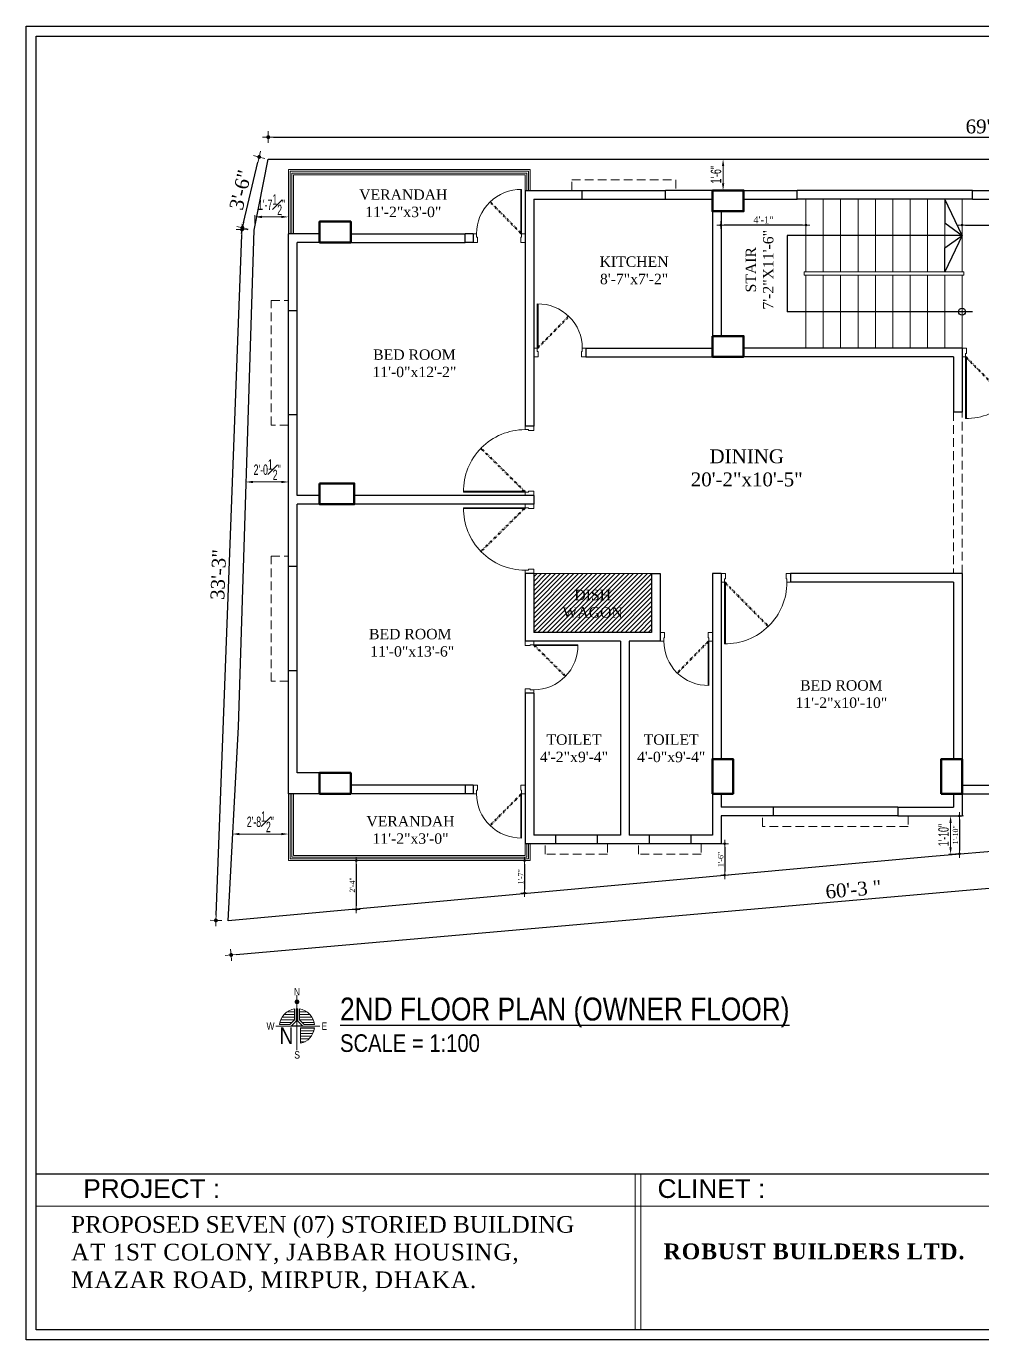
# Model space of a CAD drawing. Extents: x 52891 to 66536, y -48165 to -44533.
# Drawn here: x 56064 to 56615, y -45992 to -45235 of the extents above; entities that cross this region are included whole.
import ezdxf
from ezdxf.enums import TextEntityAlignment as Align

# ---------------------------------------------------------------- set-up
doc = ezdxf.new("R2010")
doc.units = 0
doc.header["$MEASUREMENT"] = 0
doc.header["$PDMODE"] = 3
doc.linetypes.add('DIVIDE2', pattern=[0.625, 0.25, -0.125, 0, -0.125, 0, -0.125])
doc.linetypes.add('HIDDEN2', pattern=[0.1875, 0.125, -0.0625])
doc.layers.get('0').update_dxf_attribs({"lineweight": 13})
doc.layers.get('DEFPOINTS').update_dxf_attribs({"lineweight": 13})
for name, color, linetype, lineweight in [('1-TEXT', 212, 'Continuous', 25), ('COLUMN-1', 1, 'Continuous', 50), ('DIM', 8, 'Continuous', 13), ('dim-8', 250, 'Continuous', 15), ('DOOR', 24, 'Continuous', 13), ('hatch', 252, 'Continuous', 13), ('line', 7, 'Continuous', 15), ('NORTH_DER', 7, 'Continuous', 13), ('STAIR', 8, 'Continuous', 13), ('TEXT', 7, 'Continuous', 13), ('VER RAIL', 32, 'Continuous', 15), ('VER.', 22, 'Continuous', 13), ('WALL', 7, 'Continuous', 30), ('windor', 4, 'Continuous', 25)]:
    doc.layers.add(name, color=color, linetype=linetype, lineweight=lineweight)
doc.layers.add('Layer1', color=174, linetype='Continuous')
doc.styles.add('Arial', font='arial.ttf')
doc.styles.add('NEW', font='swissck.ttf')
doc.styles.add('RS6', font='times.ttf')
doc.styles.get("Standard").update_dxf_attribs({"font": 'arial.ttf', "width": 0.6, "height": 6})
doc.styles.add('STYLE4', font='swissc.ttf')
doc.dimstyles.new('1-4', dxfattribs={"dimtxt": 6, "dimasz": 4, "dimexe": 1, "dimexo": 1.5, "dimgap": 1, "dimtad": 1, "dimdec": 1, "dimzin": 3, "dimdsep": 46, "dimlunit": 4, "dimtxsty": 'Standard', "dimcen": 0.09, "dimdle": 4, "dimclrd": 252, "dimclre": 252, "dimclrt": 7, "dimadec": 0, "dimazin": 0, "dimtfac": 1, "dimtdec": 1, "dimtofl": 0, "dimtmove": 1, "dimatfit": 3, "dimfxl": 2, "dimfrac": 1, "dimtolj": 1, "dimtzin": 0, "dimlwd": 9, "dimlwe": 9, "dimarcsym": 0})
doc.dimstyles.new('1_4', dxfattribs={"dimtxt": 3, "dimasz": 2, "dimexe": 0.18, "dimexo": 0.0625, "dimgap": 4, "dimtad": 0, "dimdec": 0, "dimzin": 3, "dimdsep": 46, "dimlunit": 4, "dimtxsty": 'RS6', "dimblk": 'D', "dimcen": 3, "dimse1": 1, "dimse2": 1, "dimclrt": 7, "dimadec": 0, "dimazin": 0, "dimtfac": 1, "dimtdec": 0, "dimtix": 1, "dimtmove": 1, "dimatfit": 3, "dimldrblk": 'OPEN30', "dimfxl": 0.18, "dimtvp": 0.75, "dimtolj": 1, "dimtzin": 0, "dimarcsym": 0})
doc.dimstyles.new('Colm dim', dxfattribs={"dimtxt": 4, "dimasz": 2, "dimexe": 3, "dimexo": 3, "dimgap": 0.125, "dimtad": 0, "dimdec": 0, "dimzin": 3, "dimdsep": 46, "dimlunit": 4, "dimtxsty": 'RS6', "dimblk": 'D', "dimcen": 3, "dimdle": 1, "dimse1": 1, "dimse2": 1, "dimclrt": 7, "dimadec": 0, "dimazin": 0, "dimtfac": 1, "dimtdec": 0, "dimtix": 1, "dimtmove": 0, "dimatfit": 3, "dimldrblk": 'OPEN90', "dimfxl": 6, "dimfxlon": 1, "dimtvp": 0.75, "dimtolj": 1, "dimtzin": 0, "dimarcsym": 0})

# ---------------------------------------------------------------- blocks, each defined once
blk = doc.blocks.new('d2')
at = {"layer": 'DOOR', "linetype": 'DIVIDE2', "ltscale": 5}
for p, q in [((5, 2.5), (30.28, 27.42)), ((5.71, 2.5), (30.63, 27.07))]:
    blk.add_line(p, q, dxfattribs=at)
at = {"layer": 'DOOR'}
for p, q in [((5, 2), (5, 2.5)), ((5, 2.5), (40.5, 2.5)), ((5, 2), (40.5, 2)), ((8.81, 2.5), (8.81, 2.36)), ((8.81, 2.36), (8.95, 2.36)), ((8.81, 2.14), (8.81, 2)), ((8.81, 2.14), (8.95, 2.14)), ((8.95, 2.36), (8.95, 2.14)), ((20.63, 2.5), (20.63, 2.36)), ((20.63, 2.36), (20.77, 2.36)), ((20.63, 2.14), (20.63, 2)), ((20.63, 2.14), (20.77, 2.14)), ((20.77, 2.36), (20.77, 2.14)), ((35.92, 2.5), (35.92, 2.36)), ((35.92, 2.36), (36.06, 2.36)), ((35.92, 2.14), (35.92, 2)), ((35.92, 2.14), (36.06, 2.14)), ((36.06, 2.36), (36.06, 2.14))]:
    blk.add_line(p, q, dxfattribs=at)
for points in [[(0, 37.5), (3, 37.5), (3, 38), (5, 38), (5, 40), (0, 40), (0, 37.5)], [(0, 2.5), (3, 2.5), (3, 2), (5, 2), (5, 0), (0, 0), (0, 2.5)]]:
    blk.add_lwpolyline(points, dxfattribs=at)
for centre, radius, start, end in [((5, 2.5), 35.5, 44.5965, 90), ((5.02, 2.5), 35.48, 359.18588, 44.61719)]:
    blk.add_arc(centre, radius, start, end, dxfattribs=at)
blk = doc.blocks.new('d1')
at = {"layer": 'DOOR', "linetype": 'DIVIDE2', "ltscale": 5}
for p, q in [((5, 2.5), (23.16, 20.4)), ((5.71, 2.5), (23.51, 20.04))]:
    blk.add_line(p, q, dxfattribs=at)
at = {"layer": 'DOOR'}
for p, q in [((5, 2), (5, 2.5)), ((5, 2.5), (30.5, 2.5)), ((5, 2), (30.5, 2)), ((7.99, 2.5), (7.99, 2.36)), ((7.99, 2.36), (8.13, 2.36)), ((7.99, 2.14), (7.99, 2)), ((7.99, 2.14), (8.13, 2.14)), ((8.13, 2.36), (8.13, 2.14)), ((16.49, 2.5), (16.49, 2.36)), ((16.49, 2.36), (16.63, 2.36)), ((16.49, 2.14), (16.49, 2)), ((16.49, 2.14), (16.63, 2.14)), ((16.63, 2.36), (16.63, 2.14)), ((26.55, 2.5), (26.55, 2.36)), ((26.55, 2.36), (26.69, 2.36)), ((26.55, 2.14), (26.55, 2)), ((26.55, 2.14), (26.69, 2.14)), ((26.69, 2.36), (26.69, 2.14))]:
    blk.add_line(p, q, dxfattribs=at)
for points in [[(0, 27.5), (3, 27.5), (3, 28), (5, 28), (5, 30), (0, 30), (0, 27.5)], [(0, 2.5), (3, 2.5), (3, 2), (5, 2), (5, 0), (0, 0), (0, 2.5)]]:
    blk.add_lwpolyline(points, dxfattribs=at)
for centre, radius, start, end in [((5, 2.5), 25.5, 44.5965, 90), ((5.03, 2.51), 25.47, 358.86297, 44.63613)]:
    blk.add_arc(centre, radius, start, end, dxfattribs=at)
blk = doc.blocks.new('D')
at = {"layer": 'DIM'}
for q in [(-1.125, 0), (0, 1.125), (1.125, 0), (0, -1.125)]:
    blk.add_line((0, 0), q, dxfattribs=at)
at = {"layer": 'DIM', "color": 6, "const_width": 0.375}
blk.add_lwpolyline([(-0.1875, 0, 1), (0.1875, 0, 1)], format="xyb", close=True, dxfattribs=at)
blk = doc.blocks.new('*D1267')
at = {"layer": 'DEFPOINTS', "color": 0}
for p in [(56464.28, -45349.42), (56464.28, -45349.42), (56513.41, -45349.42)]:
    blk.add_point(p, dxfattribs=at)
at = {"layer": 'VER RAIL', "color": 0, "linetype": 'Continuous', "lineweight": -2}
blk.add_line((56511.41, -45349.42), (56466.28, -45349.42), dxfattribs=at)
at = {"layer": 'VER RAIL', "color": 0, "lineweight": -2, "xscale": 2, "yscale": 2, "zscale": 2, "rotation": 180}
blk.add_blockref('D', (56464.28, -45349.42), dxfattribs=at)
at = {"layer": 'VER RAIL', "color": 0, "lineweight": -2, "xscale": 2, "yscale": 2, "zscale": 2}
blk.add_blockref('D', (56513.41, -45349.42), dxfattribs=at)
at = {"layer": 'VER RAIL', "color": 7, "insert": (56488.85, -45346.42), "char_height": 4, "attachment_point": 5, "style": 'RS6'}
blk.add_mtext('\\A1;4\'-1"', dxfattribs=at)
blk = doc.blocks.new('_Open90')
at = {"layer": 'DIM', "color": 0, "lineweight": -2}
for p, q in [((0, 0), (-1, 0)), ((-0.5, 0.5), (0, 0)), ((0, 0), (-0.5, -0.5))]:
    blk.add_line(p, q, dxfattribs=at)
blk = doc.blocks.new('*D1268')
at = {"layer": 'DEFPOINTS', "color": 0}
for p in [(56603.41, -45349.42), (56658.41, -45349.42), (56658.41, -45349.42)]:
    blk.add_point(p, dxfattribs=at)
at = {"layer": 'VER RAIL', "color": 0, "linetype": 'Continuous', "lineweight": -2}
blk.add_line((56605.41, -45349.42), (56656.41, -45349.42), dxfattribs=at)
at = {"layer": 'VER RAIL', "color": 0, "lineweight": -2, "xscale": 2, "yscale": 2, "zscale": 2, "rotation": 180}
blk.add_blockref('D', (56603.41, -45349.42), dxfattribs=at)
at = {"layer": 'VER RAIL', "color": 0, "lineweight": -2, "xscale": 2, "yscale": 2, "zscale": 2}
blk.add_blockref('D', (56658.41, -45349.42), dxfattribs=at)
at = {"layer": 'VER RAIL', "color": 7, "insert": (56630.91, -45346.36), "char_height": 4, "attachment_point": 5, "style": 'RS6'}
blk.add_mtext('\\A1;4\'-7"', dxfattribs=at)
blk = doc.blocks.new('*D1287')
at = {"layer": 'DEFPOINTS', "color": 0}
for p in [(57036.91, -45298.73), (56203.3, -45311.42), (57036.91, -45311.42)]:
    blk.add_point(p, dxfattribs=at)
at = {"layer": 'dim-8', "color": 0, "lineweight": -2}
blk.add_line((56206.3, -45298.73), (57033.91, -45298.73), dxfattribs=at)
at = {"layer": 'dim-8', "color": 0, "lineweight": -2, "xscale": 3, "yscale": 3, "zscale": 3, "rotation": 180}
blk.add_blockref('D', (56203.3, -45298.73), dxfattribs=at)
at = {"layer": 'dim-8', "color": 0, "lineweight": -2, "xscale": 3, "yscale": 3, "zscale": 3}
blk.add_blockref('D', (57036.91, -45298.73), dxfattribs=at)
at = {"layer": 'dim-8', "color": 7, "insert": (56620.11, -45292.61), "char_height": 8, "attachment_point": 5, "style": 'RS6'}
blk.add_mtext('\\A1;69\'-6"', dxfattribs=at)
blk = doc.blocks.new('*D1289')
at = {"layer": 'DEFPOINTS', "color": 0}
for p in [(56188.15, -45352.03), (56195.16, -45352.29), (56180.13, -45750.69)]:
    blk.add_point(p, dxfattribs=at)
at = {"layer": 'dim-8', "color": 0, "lineweight": -2}
blk.add_line((56173.25, -45747.42), (56188.04, -45355.03), dxfattribs=at)
at = {"layer": 'dim-8', "color": 0, "lineweight": -2, "xscale": 3, "yscale": 3, "zscale": 3}
for p, rotation in [((56188.15, -45352.03), 87.8405305677438), ((56173.13, -45750.42), 267.8405305677438)]:
    blk.add_blockref('D', p, dxfattribs=dict(at, rotation=rotation))
at = {"layer": 'dim-8', "color": 7, "insert": (56174.54, -45551), "char_height": 8, "attachment_point": 5, "rotation": 87.84053, "style": 'RS6'}
blk.add_mtext('\\A1;33\'-3"', dxfattribs=at)
blk = doc.blocks.new('*D1290')
at = {"layer": 'DEFPOINTS', "color": 0}
for p in [(56198.04, -45310.18), (56203.3, -45311.42), (56193.66, -45352.24)]:
    blk.add_point(p, dxfattribs=at)
at = {"layer": 'dim-8', "color": 0, "lineweight": -2}
blk.add_line((56189.09, -45348.08), (56197.35, -45313.1), dxfattribs=at)
at = {"layer": 'dim-8', "color": 0, "lineweight": -2, "xscale": 3, "yscale": 3, "zscale": 3}
for p, rotation in [((56198.04, -45310.18), 76.7042481128369), ((56188.4, -45351), 256.7042481128369)]:
    blk.add_blockref('D', p, dxfattribs=dict(at, rotation=rotation))
at = {"layer": 'dim-8', "color": 7, "insert": (56187.28, -45329.18), "char_height": 8, "attachment_point": 5, "rotation": 76.70425, "style": 'RS6'}
blk.add_mtext('\\A1;3\'-6"', dxfattribs=at)
blk = doc.blocks.new('*D1291')
at = {"layer": 'DEFPOINTS', "color": 0}
for p in [(56899.05, -45687.25), (56900.79, -45706.92), (56180.13, -45750.69)]:
    blk.add_point(p, dxfattribs=at)
at = {"layer": 'dim-8', "color": 0, "lineweight": -2}
blk.add_line((56184.86, -45770.1), (56897.8, -45707.18), dxfattribs=at)
at = {"layer": 'dim-8', "color": 0, "lineweight": -2, "xscale": 3, "yscale": 3, "zscale": 3}
for p, rotation in [((56900.79, -45706.92), 5.042919805303145), ((56181.87, -45770.36), 185.0429198053031)]:
    blk.add_blockref('D', p, dxfattribs=dict(at, rotation=rotation))
at = {"layer": 'dim-8', "color": 7, "insert": (56540.79, -45732.56), "char_height": 8, "attachment_point": 5, "rotation": 5.04292, "style": 'RS6'}
blk.add_mtext('\\A1;60\'-3 "', dxfattribs=at)
blk = doc.blocks.new('*D1296')
at = {"layer": 'DEFPOINTS', "color": 0}
for p in [(56190.43, -45497.59), (56190.43, -45501.9), (56214.91, -45502.67)]:
    blk.add_point(p, dxfattribs=at)
at = {"layer": 'line', "color": 252, "linetype": 'Continuous', "lineweight": 9}
for p, q in [((56190.43, -45500.4), (56190.43, -45496.59)), ((56210.91, -45497.59), (56194.43, -45497.59)), ((56214.91, -45501.17), (56214.91, -45496.59))]:
    blk.add_line(p, q, dxfattribs=at)
at = {"layer": 'line', "color": 252}
for points in [[(56194.43, -45496.93), (56194.43, -45498.26), (56190.43, -45497.59)], [(56210.91, -45496.93), (56210.91, -45498.26), (56214.91, -45497.59)]]:
    blk.add_solid(points, dxfattribs=at)
at = {"layer": 'line', "color": 7, "insert": (56202.67, -45490.52), "char_height": 6, "attachment_point": 5}
blk.add_mtext('\\A1;2\'-0{\\H1.000000x;\\S1#2;}"', dxfattribs=at)
blk = doc.blocks.new('*D1254')
at = {"layer": 'DEFPOINTS', "color": 0}
for p in [(56465.6, -45311.42), (56467.94, -45311.42), (56467.94, -45329.42)]:
    blk.add_point(p, dxfattribs=at)
at = {"layer": 'line', "color": 252, "linetype": 'Continuous', "lineweight": 9}
for p, q in [((56466.44, -45311.42), (56464.6, -45311.42)), ((56465.6, -45325.42), (56465.6, -45315.42)), ((56466.44, -45329.42), (56464.6, -45329.42))]:
    blk.add_line(p, q, dxfattribs=at)
at = {"layer": 'line', "color": 252}
for points in [[(56464.94, -45315.42), (56466.27, -45315.42), (56465.6, -45311.42)], [(56464.94, -45325.42), (56466.27, -45325.42), (56465.6, -45329.42)]]:
    blk.add_solid(points, dxfattribs=at)
at = {"layer": 'line', "color": 7, "insert": (56461.54, -45320.42), "char_height": 6, "attachment_point": 5, "rotation": 90}
blk.add_mtext('\\A1;1\'-6"', dxfattribs=at)
blk = doc.blocks.new('*D1255')
at = {"layer": 'DEFPOINTS', "color": 0}
for p in [(56182.6, -45700.62), (56182.6, -45704.51), (56214.91, -45705.7)]:
    blk.add_point(p, dxfattribs=at)
at = {"layer": 'line', "color": 252, "linetype": 'Continuous', "lineweight": 9}
for p, q in [((56182.6, -45703.01), (56182.6, -45699.62)), ((56210.91, -45700.62), (56186.6, -45700.62)), ((56214.91, -45704.2), (56214.91, -45699.62))]:
    blk.add_line(p, q, dxfattribs=at)
at = {"layer": 'line', "color": 252}
for points in [[(56186.6, -45699.96), (56186.6, -45701.29), (56182.6, -45700.62)], [(56210.91, -45699.96), (56210.91, -45701.29), (56214.91, -45700.62)]]:
    blk.add_solid(points, dxfattribs=at)
at = {"layer": 'line', "color": 7, "insert": (56198.75, -45693.55), "char_height": 6, "attachment_point": 5}
blk.add_mtext('\\A1;2\'-8{\\H1.000000x;\\S1#2;}"', dxfattribs=at)
blk = doc.blocks.new('*D1256')
at = {"layer": 'DEFPOINTS', "color": 0}
for p in [(56195.6, -45344.73), (56195.6, -45350.06), (56214.91, -45349.8)]:
    blk.add_point(p, dxfattribs=at)
at = {"layer": 'line', "color": 252, "linetype": 'Continuous', "lineweight": 9}
for p, q in [((56195.6, -45348.56), (56195.6, -45343.73)), ((56210.91, -45344.73), (56199.6, -45344.73)), ((56214.91, -45348.3), (56214.91, -45343.73))]:
    blk.add_line(p, q, dxfattribs=at)
at = {"layer": 'line', "color": 252}
for points in [[(56199.6, -45344.06), (56199.6, -45345.39), (56195.6, -45344.73)], [(56210.91, -45344.06), (56210.91, -45345.39), (56214.91, -45344.73)]]:
    blk.add_solid(points, dxfattribs=at)
at = {"layer": 'line', "color": 7, "insert": (56205.25, -45337.7), "char_height": 6, "attachment_point": 5}
blk.add_mtext('\\A1;1\'-7{\\H1.000000x;\\S1#2;}"', dxfattribs=at)
blk = doc.blocks.new('*D1257')
at = {"layer": 'DEFPOINTS', "color": 0}
for p in [(56255.69, -45715.95), (56252.81, -45744.06), (56254.07, -45744.06)]:
    blk.add_point(p, dxfattribs=at)
at = {"layer": 'line', "color": 0, "lineweight": -2}
blk.add_line((56254.07, -45717.95), (56254.07, -45742.06), dxfattribs=at)
at = {"layer": 'line', "color": 0, "lineweight": -2, "xscale": 2, "yscale": 2, "zscale": 2}
for p, rotation in [((56254.07, -45715.95), 90), ((56254.07, -45744.06), 270)]:
    blk.add_blockref('D', p, dxfattribs=dict(at, rotation=rotation))
at = {"layer": 'line', "color": 7, "insert": (56251.82, -45730), "char_height": 3, "attachment_point": 5, "rotation": 90, "style": 'RS6'}
blk.add_mtext('\\A1;2\'-4"', dxfattribs=at)
blk = doc.blocks.new('_Open30')
at = {"color": 0, "linetype": 'ByBlock', "lineweight": -2}
for p, q in [((-1, 0.27), (0, 0)), ((0, 0), (-1, -0.27)), ((0, 0), (-1, 0))]:
    blk.add_line(p, q, dxfattribs=at)
blk = doc.blocks.new('*D1258')
at = {"layer": 'DEFPOINTS', "color": 0}
for p in [(56454.99, -45706.2), (56466.52, -45724.32), (56469.23, -45724.32)]:
    blk.add_point(p, dxfattribs=at)
at = {"layer": 'line', "color": 0, "lineweight": -2}
blk.add_line((56466.52, -45708.2), (56466.52, -45722.32), dxfattribs=at)
at = {"layer": 'line', "color": 0, "lineweight": -2, "xscale": 2, "yscale": 2, "zscale": 2}
for p, rotation in [((56466.52, -45706.2), 90), ((56466.52, -45724.32), 270)]:
    blk.add_blockref('D', p, dxfattribs=dict(at, rotation=rotation))
at = {"layer": 'line', "color": 7, "insert": (56464.23, -45715.26), "char_height": 3, "attachment_point": 5, "rotation": 90, "style": 'RS6'}
blk.add_mtext('\\A1;1\'-6"', dxfattribs=at)
blk = doc.blocks.new('*D1259')
at = {"layer": 'DEFPOINTS', "color": 0}
for p in [(56603.41, -45690.2), (56601.91, -45712.03), (56605.25, -45712.03)]:
    blk.add_point(p, dxfattribs=at)
at = {"layer": 'line', "color": 0, "lineweight": -2}
blk.add_line((56601.91, -45692.2), (56601.91, -45710.03), dxfattribs=at)
at = {"layer": 'line', "color": 0, "lineweight": -2, "xscale": 2, "yscale": 2, "zscale": 2}
for p, rotation in [((56601.91, -45690.2), 90), ((56601.91, -45712.03), 270)]:
    blk.add_blockref('D', p, dxfattribs=dict(at, rotation=rotation))
at = {"layer": 'line', "color": 7, "insert": (56599.62, -45701.12), "char_height": 3, "attachment_point": 5, "rotation": 90, "style": 'RS6'}
blk.add_mtext('\\A1;1\'-10"', dxfattribs=at)
blk = doc.blocks.new('*D1314')
at = {"layer": 'DEFPOINTS', "color": 0}
for p in [(56598.91, -45690.2), (56596.8, -45712.32), (56601.85, -45712.32)]:
    blk.add_point(p, dxfattribs=at)
at = {"layer": 'line', "color": 252, "linetype": 'Continuous', "lineweight": 9}
for p, q in [((56597.41, -45690.2), (56595.8, -45690.2)), ((56596.8, -45694.2), (56596.8, -45708.32)), ((56600.35, -45712.32), (56595.8, -45712.32))]:
    blk.add_line(p, q, dxfattribs=at)
at = {"layer": 'line', "color": 252}
for points in [[(56596.13, -45694.2), (56597.46, -45694.2), (56596.8, -45690.2)], [(56596.13, -45708.32), (56597.46, -45708.32), (56596.8, -45712.32)]]:
    blk.add_solid(points, dxfattribs=at)
at = {"layer": 'line', "color": 7, "insert": (56592.73, -45701.26), "char_height": 6, "attachment_point": 5, "rotation": 90}
blk.add_mtext('\\A1;1\'-10"', dxfattribs=at)
blk = doc.blocks.new('*D1315')
at = {"layer": 'DEFPOINTS', "color": 0}
for p in [(56354.41, -45715.95), (56351.13, -45734.63), (56356.11, -45734.63)]:
    blk.add_point(p, dxfattribs=at)
at = {"layer": 'line', "color": 0, "lineweight": -2}
blk.add_line((56351.13, -45717.95), (56351.13, -45732.63), dxfattribs=at)
at = {"layer": 'line', "color": 0, "lineweight": -2, "xscale": 2, "yscale": 2, "zscale": 2}
for p, rotation in [((56351.13, -45715.95), 90), ((56351.13, -45734.63), 270)]:
    blk.add_blockref('D', p, dxfattribs=dict(at, rotation=rotation))
at = {"layer": 'line', "color": 7, "insert": (56348.83, -45725.29), "char_height": 3, "attachment_point": 5, "rotation": 90, "style": 'RS6'}
blk.add_mtext('\\A1;1\'-7"', dxfattribs=at)
blk = doc.blocks.new('L')
at = {"layer": 'Layer1', "color": 0}
blk.add_line((0, 65.62), (-777.86, 65.62), dxfattribs=at)
at = {"layer": 'Layer1', "color": 4}
blk.add_lwpolyline([(-781.98, 548.61), (4.12, 548.61), (4.12, -4.12), (-781.98, -4.12)], close=True, dxfattribs=at)
at = {"layer": 'Layer1', "color": 1}
blk.add_lwpolyline([(-777.86, 544.49), (0, 544.49), (0, 0), (-777.86, 0)], close=True, dxfattribs=at)
at = {"layer": 'TEXT', "color": 0}
for p, q in [((0, 65.62), (-777.86, 65.62)), ((-525.74, 0.31), (-525.74, 65.62)), ((-523.37, 0.31), (-523.37, 65.62)), ((-777.86, 52.07), (0, 52.07))]:
    blk.add_line(p, q, dxfattribs=at)
at = {"layer": 'TEXT', "color": 4, "lineweight": 13, "char_height": 7.894, "attachment_point": 1, "style": 'Arial'}
for s, insert in [('PROJECT :', (-757.98, 63.44)), ('CLINET :', (-516.31, 63.44))]:
    blk.add_mtext(s, dxfattribs=dict(at, insert=insert))
at = {"layer": 'TEXT', "color": 3, "lineweight": 13, "insert": (-513.76, 36.38), "char_height": 6.64, "width": 133.2452, "attachment_point": 1, "style": 'Arial'}
blk.add_mtext('\\pt139.4;{\\fTimes New Roman|b1|i0|c0|p18;\\T1.05;\\C5;ROBUST BUILDERS LTD.}', dxfattribs=at)
at = {"layer": 'WALL', "color": 4, "linetype": 'ByBlock', "lineweight": 25, "insert": (-763.12, 47.91), "char_height": 6.9904, "width": 217.6986, "attachment_point": 1}
blk.add_mtext('{\\fTimes New Roman|b0|i0|c0|p18;\\W1;\\C144;PROPOSED SEVEN (07) STORIED BUILDING\\P\\T1.05;AT 1ST COLONY, JABBAR HOUSING, MAZAR ROAD, MIRPUR, DHAKA.}', dxfattribs=at)

msp = doc.modelspace()

# ---------------------------------------------------------------- hatches: boundary and pattern name
at = {"layer": 'NORTH_DER'}
h = msp.add_hatch(dxfattribs=at)
h.set_pattern_fill('_USER', color=256, scale=1.571076, angle=1800, style=0, pattern_type=0)
h.set_pattern_definition([(360, (53603.7253, -46706.459), (1e-13, 1.5710756), [])])
h.paths.add_polyline_path([(56218.48, -45801.51, 0.347379), (56209.86, -45810.52), (56215.79, -45810.52), (56218.48, -45807.83)])
h.paths.add_polyline_path([(56223.95, -45810.52), (56229.88, -45810.52, 0.347379), (56221.26, -45801.51), (56221.26, -45807.83)])
h.paths.add_polyline_path([(56221.92, -45812.42), (56221.92, -45821.31, 0.328937), (56229.88, -45812.42)])
at = {"layer": 'VER RAIL'}
h = msp.add_hatch(dxfattribs=at)
h.set_pattern_fill('ANSI31', color=256, scale=15, style=0)
h.set_pattern_definition([(45, (0, -6038.3175), (-1.325825215, 1.325825215), [])])
h.paths.add_polyline_path([(56356.41, -45550.42), (56356.41, -45584.42), (56424.41, -45584.42), (56424.41, -45550.42)])
h.paths.add_polyline_path([(56372.08, -45558.29), (56408.68, -45558.29), (56408.68, -45577.43), (56372.08, -45577.43)], flags=24)

# ---------------------------------------------------------------- linework, layer by layer
at = {"layer": 'COLUMN-1'}
for points in [[(56459.41, -45329.42), (56459.41, -45341.42), (56477.41, -45341.42), (56477.41, -45329.42)], [(56250.91, -45359.42), (56250.91, -45347.42), (56232.91, -45347.42), (56232.91, -45359.42)], [(56459.41, -45413.42), (56459.41, -45425.42), (56477.41, -45425.42), (56477.41, -45413.42)], [(56232.91, -45498.42), (56232.91, -45510.42), (56252.91, -45510.42), (56252.91, -45498.42)], [(56459.41, -45677.42), (56471.41, -45677.42), (56471.41, -45657.42), (56459.41, -45657.42)], [(56591.41, -45677.42), (56603.41, -45677.42), (56603.41, -45657.42), (56591.41, -45657.42)], [(56250.91, -45677.42), (56250.91, -45665.42), (56232.91, -45665.42), (56232.91, -45677.42)]]:
    msp.add_lwpolyline(points, close=True, dxfattribs=at)
at = {"layer": 'hatch', "linetype": 'HIDDEN2', "ltscale": 40}
for p, q in [((56598.41, -45457.42), (56598.41, -45550.42)), ((56603.41, -45550.42), (56603.41, -45456.34))]:
    msp.add_line(p, q, dxfattribs=at)
for points in [[(56378.41, -45329.42), (56378.41, -45323.42), (56438.41, -45323.42), (56438.41, -45329.42)], [(56214.91, -45464.92), (56204.91, -45464.92), (56204.91, -45392.92), (56214.91, -45392.92)], [(56214.91, -45612.42), (56204.91, -45612.42), (56204.91, -45540.42), (56214.91, -45540.42)], [(56572.41, -45690.2), (56572.41, -45696.2), (56488.41, -45696.2), (56488.41, -45690.2)], [(56398.91, -45706.2), (56398.91, -45712.2), (56362.91, -45712.2), (56362.91, -45706.2)], [(56452.91, -45706.2), (56452.91, -45712.2), (56416.91, -45712.2), (56416.91, -45706.2)]]:
    msp.add_lwpolyline(points, dxfattribs=at)
at = {"layer": 'NORTH_DER', "color": 1}
for p, q in [((56219.39, -45808.47), (56216.7, -45811.16)), ((56223.04, -45811.16), (56216.7, -45811.16)), ((56220.36, -45808.47), (56223.04, -45811.16))]:
    msp.add_line(p, q, dxfattribs=at)
at = {"layer": 'NORTH_DER', "color": 1, "const_width": 1.36}
msp.add_lwpolyline([(56219.19, -45797.41, 1), (56220.55, -45797.41, 1)], format="xyb", close=True, dxfattribs=at)
at = {"layer": 'NORTH_DER'}
for points in [[(56219.87, -45793.53), (56219.87, -45825.33)], [(56207.72, -45811.47), (56233.06, -45811.47)], [(56214.84, -45811.47), (56209.81, -45811.47)], [(56221.92, -45811.47), (56224.9, -45811.47)]]:
    msp.add_lwpolyline(points, dxfattribs=at)
for points in [[(56218.48, -45807.83), (56215.79, -45810.52), (56209.86, -45810.52), (56209.86, -45810.52, -0.347379), (56218.48, -45801.51), (56218.48, -45801.51)], [(56221.26, -45801.51), (56221.26, -45801.51), (56221.26, -45807.83), (56223.95, -45810.52), (56229.88, -45810.52), (56229.88, -45810.52, 0.347379)], [(56229.88, -45812.42, -0.328937), (56221.92, -45821.31), (56221.92, -45812.42), (56229.88, -45812.42)]]:
    msp.add_lwpolyline(points, format="xyb", close=True, dxfattribs=at)
at = {"layer": 'NORTH_DER', "color": 1}
msp.add_lwpolyline([(56219.39, -45801.42), (56219.39, -45801.42), (56219.39, -45808.47), (56220.36, -45808.47), (56220.36, -45801.42, 0.021929)], format="xyb", close=True, dxfattribs=at)
at = {"layer": 'STAIR'}
for p, q in [((56513.41, -45334.42), (56513.41, -45376.42)), ((56523.41, -45334.42), (56523.41, -45376.42)), ((56533.41, -45334.42), (56533.41, -45376.42)), ((56543.41, -45334.42), (56543.41, -45376.42)), ((56553.41, -45334.42), (56553.41, -45376.42)), ((56563.41, -45334.42), (56563.41, -45376.42)), ((56573.41, -45334.42), (56573.41, -45376.42)), ((56583.41, -45334.42), (56583.41, -45376.42)), ((56593.41, -45334.42), (56593.41, -45376.42)), ((56603.41, -45334.42), (56603.41, -45376.42)), ((56513.41, -45378.42), (56513.41, -45420.42)), ((56523.41, -45378.42), (56523.41, -45420.42)), ((56533.41, -45378.42), (56533.41, -45420.42)), ((56543.41, -45378.42), (56543.41, -45420.42)), ((56553.41, -45378.42), (56553.41, -45420.42)), ((56563.41, -45378.42), (56563.41, -45420.42)), ((56573.41, -45378.42), (56573.41, -45420.42)), ((56583.41, -45378.42), (56583.41, -45420.42)), ((56593.41, -45378.42), (56593.41, -45420.42)), ((56603.41, -45378.42), (56603.41, -45420.42)), ((56356.41, -45550.42), (56424.41, -45550.42))]:
    msp.add_line(p, q, dxfattribs=at)
at = {"layer": 'STAIR', "color": 30}
for p, q in [((56604.41, -45376.42), (56512.41, -45376.42)), ((56512.41, -45376.42), (56512.41, -45378.42)), ((56604.41, -45378.42), (56512.41, -45378.42)), ((56604.41, -45378.42), (56604.41, -45376.42))]:
    msp.add_line(p, q, dxfattribs=at)
at = {"layer": 'VER.'}
for points in [[(56354.41, -45329.42), (56354.41, -45317.42), (56214.91, -45317.42), (56214.91, -45354.42)], [(56351.41, -45329.42), (56351.41, -45320.42), (56217.91, -45320.42), (56217.91, -45354.42)], [(56354.41, -45706.2), (56354.41, -45715.95), (56214.91, -45715.95), (56214.91, -45677.42)], [(56351.41, -45706.2), (56351.41, -45712.95), (56217.91, -45712.95), (56217.91, -45677.42)]]:
    msp.add_lwpolyline(points, dxfattribs=at)
at = {"layer": 'VER.', "color": 8}
for points in [[(56353.41, -45329.42), (56353.41, -45318.42), (56215.91, -45318.42), (56215.91, -45354.42)], [(56352.41, -45329.42), (56352.41, -45319.42), (56216.91, -45319.42), (56216.91, -45354.42)], [(56353.41, -45706.2), (56353.41, -45714.95), (56215.91, -45714.95), (56215.91, -45677.42)], [(56352.41, -45706.2), (56352.41, -45713.95), (56216.91, -45713.95), (56216.91, -45677.42)]]:
    msp.add_lwpolyline(points, dxfattribs=at)
at = {"layer": 'WALL', "ltscale": 30}
for p, q in [((56195.16, -45352.29), (56203.3, -45311.42)), ((56203.3, -45311.42), (57036.91, -45311.42)), ((56186.1, -45638.89), (56195.16, -45352.29)), ((56180.13, -45750.69), (56186.1, -45638.89)), ((56899.05, -45687.25), (56586.22, -45713.64)), ((56586.22, -45713.64), (56180.13, -45750.69))]:
    msp.add_line(p, q, dxfattribs=at)
at = {"layer": 'WALL'}
for p, q in [((56351.41, -45329.42), (56384.41, -45329.42)), ((56351.41, -45329.42), (56351.41, -45465.42)), ((56356.41, -45334.42), (56384.41, -45334.42)), ((56356.41, -45334.42), (56356.41, -45465.42)), ((56384.41, -45334.42), (56384.41, -45329.42)), ((56459.41, -45329.42), (56432.41, -45329.42)), ((56432.41, -45334.42), (56432.41, -45329.42)), ((56432.41, -45334.42), (56459.41, -45334.42)), ((56609.41, -45329.42), (56508.41, -45329.42)), ((56508.41, -45334.42), (56508.41, -45329.42)), ((56609.41, -45334.42), (56508.41, -45334.42)), ((56609.41, -45334.42), (56609.41, -45329.42)), ((56459.41, -45341.42), (56459.41, -45413.42)), ((56464.41, -45341.42), (56464.41, -45413.42)), ((56214.91, -45398.92), (56214.91, -45354.42)), ((56232.91, -45354.42), (56214.91, -45354.42)), ((56321.41, -45354.42), (56316.91, -45354.42)), ((56316.91, -45359.42), (56316.91, -45354.42)), ((56321.41, -45354.42), (56321.41, -45359.42)), ((56219.91, -45398.92), (56219.91, -45359.42)), ((56232.91, -45359.42), (56219.91, -45359.42)), ((56321.41, -45359.42), (56316.91, -45359.42)), ((56219.91, -45398.92), (56214.91, -45398.92)), ((56386.41, -45420.42), (56459.41, -45420.42)), ((56386.41, -45420.42), (56386.41, -45425.42)), ((56603.41, -45420.42), (56477.41, -45420.42)), ((56603.41, -45420.42), (56603.41, -45457.42)), ((56386.41, -45425.42), (56459.41, -45425.42)), ((56598.41, -45425.42), (56477.41, -45425.42)), ((56598.41, -45425.42), (56598.41, -45457.42)), ((56214.91, -45546.42), (56214.91, -45458.92)), ((56219.91, -45458.92), (56214.91, -45458.92)), ((56219.91, -45505.42), (56219.91, -45458.92)), ((56603.41, -45457.42), (56598.41, -45457.42)), ((56356.41, -45465.42), (56351.41, -45465.42)), ((56232.91, -45505.42), (56219.91, -45505.42)), ((56356.41, -45505.42), (56252.91, -45505.42)), ((56356.41, -45505.42), (56356.41, -45510.42)), ((56219.91, -45546.42), (56219.91, -45510.42)), ((56232.91, -45510.42), (56219.91, -45510.42)), ((56356.41, -45510.42), (56252.91, -45510.42)), ((56219.91, -45546.42), (56214.91, -45546.42)), ((56356.41, -45550.42), (56351.41, -45550.42)), ((56351.41, -45550.42), (56351.41, -45589.42)), ((56356.41, -45550.42), (56356.41, -45584.42)), ((56424.41, -45550.42), (56424.41, -45584.42)), ((56424.41, -45550.42), (56429.41, -45550.42)), ((56429.41, -45550.42), (56429.41, -45589.42)), ((56464.41, -45550.42), (56459.41, -45550.42)), ((56459.41, -45550.42), (56459.41, -45657.42)), ((56464.41, -45550.42), (56464.41, -45657.42)), ((56504.41, -45550.42), (56504.41, -45555.42)), ((56603.41, -45550.42), (56504.41, -45550.42)), ((56603.41, -45550.42), (56603.41, -45657.42)), ((56598.41, -45555.42), (56504.41, -45555.42)), ((56598.41, -45555.42), (56598.41, -45657.42)), ((56424.41, -45584.42), (56356.41, -45584.42)), ((56406.41, -45589.42), (56351.41, -45589.42)), ((56406.41, -45589.42), (56406.41, -45701.2)), ((56429.41, -45589.42), (56411.41, -45589.42)), ((56411.41, -45589.42), (56411.41, -45701.2)), ((56214.91, -45677.42), (56214.91, -45606.42)), ((56219.91, -45606.42), (56214.91, -45606.42)), ((56219.91, -45665.42), (56219.91, -45606.42)), ((56356.41, -45619.42), (56351.41, -45619.42)), ((56351.41, -45619.42), (56351.41, -45706.2)), ((56356.41, -45619.42), (56356.41, -45701.2)), ((56232.91, -45665.42), (56219.91, -45665.42)), ((56321.41, -45672.42), (56316.91, -45672.42)), ((56316.91, -45672.42), (56316.91, -45677.42)), ((56321.41, -45672.42), (56321.41, -45677.42)), ((56603.41, -45672.42), (56631.41, -45672.42)), ((56232.91, -45677.42), (56214.91, -45677.42)), ((56321.41, -45677.42), (56316.91, -45677.42)), ((56459.41, -45677.23), (56459.41, -45701.2)), ((56464.41, -45677.42), (56464.41, -45685.2)), ((56598.41, -45677.42), (56598.41, -45685.2)), ((56603.41, -45677.42), (56631.41, -45677.42)), ((56603.41, -45677.42), (56603.41, -45690.2)), ((56494.41, -45685.2), (56464.41, -45685.2)), ((56494.41, -45690.2), (56464.41, -45690.2)), ((56464.41, -45690.2), (56464.41, -45706.2)), ((56494.41, -45685.2), (56494.41, -45690.2)), ((56566.41, -45685.2), (56566.41, -45690.2)), ((56566.41, -45685.2), (56598.41, -45685.2)), ((56566.41, -45690.2), (56603.41, -45690.2)), ((56368.91, -45701.2), (56356.41, -45701.2)), ((56368.91, -45701.2), (56368.91, -45706.2)), ((56406.41, -45701.2), (56392.91, -45701.2)), ((56392.91, -45701.2), (56392.91, -45706.2)), ((56422.91, -45701.2), (56411.41, -45701.2)), ((56422.91, -45701.2), (56422.91, -45706.2)), ((56459.41, -45701.2), (56446.91, -45701.2)), ((56446.91, -45701.2), (56446.91, -45706.2)), ((56368.91, -45706.2), (56351.41, -45706.2)), ((56422.91, -45706.2), (56392.91, -45706.2)), ((56464.41, -45706.2), (56446.91, -45706.2))]:
    msp.add_line(p, q, dxfattribs=at)
at = {"layer": 'WALL', "lineweight": -3}
for p, q in [((56603.41, -45355.42), (56502.65, -45355.42)), ((56502.65, -45355.42), (56502.65, -45399.42)), ((56609.41, -45399.42), (56502.65, -45399.42))]:
    msp.add_line(p, q, dxfattribs=at)
for points in [[(56603.41, -45355.42), (56593.41, -45334.42), (56593.41, -45348.2), (56603.41, -45355.42)], [(56603.41, -45355.42), (56593.41, -45376.42), (56593.41, -45362.64), (56603.41, -45355.42)]]:
    msp.add_lwpolyline(points, dxfattribs=at)
msp.add_circle((56603.41, -45399.42), 2, dxfattribs=at)
at = {"layer": 'windor'}
for p, q in [((56384.41, -45329.42), (56432.41, -45329.42)), ((56384.41, -45334.42), (56432.41, -45334.42)), ((56477.41, -45329.42), (56508.41, -45329.42)), ((56477.41, -45334.42), (56508.41, -45334.42)), ((56609.41, -45329.42), (56658.41, -45329.42)), ((56609.41, -45334.42), (56658.41, -45334.42)), ((56250.91, -45354.42), (56316.91, -45354.42)), ((56250.91, -45359.42), (56316.91, -45359.42)), ((56214.91, -45458.92), (56214.91, -45398.92)), ((56219.91, -45458.92), (56219.91, -45398.92)), ((56214.91, -45606.42), (56214.91, -45546.42)), ((56219.91, -45606.42), (56219.91, -45546.42)), ((56316.91, -45672.42), (56250.91, -45672.42)), ((56316.91, -45677.42), (56250.91, -45677.42)), ((56566.41, -45685.2), (56494.41, -45685.2)), ((56566.41, -45690.2), (56494.41, -45690.2)), ((56392.91, -45701.2), (56368.91, -45701.2)), ((56446.91, -45701.2), (56422.91, -45701.2)), ((56392.91, -45706.2), (56368.91, -45706.2)), ((56446.91, -45706.2), (56422.91, -45706.2))]:
    msp.add_line(p, q, dxfattribs=at)

# ---------------------------------------------------------------- block references
at = {"layer": 'DOOR'}
for name, p, rotation in [('d1', (56351.41, -45359.42), 90), ('d2', (56603.41, -45420.42), 270), ('d2', (56356.41, -45510.42), 180), ('d2', (56464.41, -45550.42), 270)]:
    msp.add_blockref(name, p, dxfattribs=dict(at, rotation=rotation))
at = {"layer": 'DOOR', "xscale": -1}
for p, rotation in [((56356.41, -45425.42), 270), ((56459.41, -45584.42), 90), ((56351.41, -45589.42), 180), ((56351.41, -45672.42), 90)]:
    msp.add_blockref('d1', p, dxfattribs=dict(at, rotation=rotation))
msp.add_blockref('d2', (56356.41, -45505.42), dxfattribs=at)
at = {"layer": 'WALL', "xscale": 1.370411425996281, "yscale": 1.370411425996281, "zscale": 1.370411425990245}
msp.add_blockref('L', (57135.38, -45986.61), dxfattribs=at)

# ---------------------------------------------------------------- texts
at = {"layer": '1-TEXT', "style": 'NEW'}
for s, height, p in [('%%U2ND FLOOR PLAN (OWNER FLOOR)', 13.2237, (56244.69, -45808.15)), ('SCALE = 1:100   ', 10.1721, (56244.69, -45826.28))]:
    msp.add_text(s, height=height, dxfattribs=at).set_placement(p)
at = {"layer": 'NORTH_DER', "style": 'STYLE4'}
for s, height, p in [('N', 4.29, (56219.86, -45791.49)), ('W', 4.29, (56204.6, -45811.39)), ('E', 4.29, (56235.64, -45811.41)), ('N', 9.66, (56213.8, -45816.94)), ('S', 4.29, (56219.96, -45827.97))]:
    msp.add_text(s, height=height, dxfattribs=at).set_placement(p, align=Align.MIDDLE_CENTER)
at = {"layer": 'TEXT', "attachment_point": 8, "style": 'RS6'}
for s, insert, char_height, width in [('VERANDAH\\P11\'-2"x3\'-0"', (56281.17, -45344.94), 6, 49.8379), ('KITCHEN 8\'-7"x7\'-2"', (56414.26, -45383.62), 6, 44.3441), ('BED ROOM 11\'-0"x12\'-2"', (56287.59, -45437.23), 6, 58.8086), ('DINING 20\'-2"x10\'-5"', (56479.25, -45500.24), 8, 89.904), ('DISH WAGON', (56390.38, -45575.93), 6, 40.4261), ('BED ROOM  11\'-0"x13\'-6"', (56286.32, -45598.38), 6, 64.8442), ('BED ROOM 11\'-2"x10\'-10"', (56533.8, -45627.98), 6, 66.396), ('TOILET 4\'-2"x9\'-4"', (56379.62, -45659.25), 6, 40.4261), ('TOILET 4\'-0"x9\'-4"', (56435.65, -45659.25), 6, 40.4261), ('VERANDAH\\P11\'-2"x3\'-0"', (56285.33, -45706.35), 6, 49.8379)]:
    msp.add_mtext(s, dxfattribs=dict(at, insert=insert, char_height=char_height, width=width))
at = {"layer": 'TEXT', "insert": (56494.69, -45375.2), "char_height": 6, "width": 44.383, "attachment_point": 8, "rotation": 90, "style": 'RS6'}
msp.add_mtext('STAIR\\P7\'-2"X11\'-6"', dxfattribs=at)

# ---------------------------------------------------------------- dimensions: what is measured, and where the dimension line sits
at = {"layer": 'dim-8'}
dim = msp.add_linear_dim(base=(57036.91, -45298.73), p1=(56203.3, -45311.42), p2=(57036.91, -45311.42), dimstyle='Colm dim', override={"dimtxt": 8, "dimasz": 3, "dimtmove": 1, "dimfxl": 3, "dimarcsym": 1}, dxfattribs=at)
dim.commit()
dim.dimension.update_dxf_attribs({"geometry": '*D1287', "text_midpoint": (56620.11, -45292.61)})
for p1, p2, distance, picture, middle in [((56193.66, -45352.24), (56203.3, -45311.42), 5.4, '*D1290', (56187.28, -45329.18)), ((56180.13, -45750.69), (56195.16, -45352.29), 7.01, '*D1289', (56174.54, -45551))]:
    dim = msp.add_aligned_dim(p1=p1, p2=p2, distance=distance, dimstyle='Colm dim', override={"dimtxt": 8, "dimasz": 3, "dimtmove": 1, "dimfxl": 3, "dimarcsym": 1}, dxfattribs=at)
    dim.commit()
    dim.dimension.update_dxf_attribs({"geometry": picture, "text_midpoint": middle})
dim = msp.add_aligned_dim(p1=(56180.13, -45750.69), p2=(56899.05, -45687.25), distance=-19.75, text='60\'-3 "', dimstyle='Colm dim', override={"dimtxt": 8, "dimasz": 3, "dimtmove": 1, "dimfxl": 3, "dimarcsym": 1}, dxfattribs=at)
dim.commit()
dim.dimension.update_dxf_attribs({"geometry": '*D1291', "text_midpoint": (56540.79, -45732.56)})
at = {"layer": 'line'}
for base, p1, p2, dimstyle, picture, middle in [((56465.6, -45311.42), (56467.94, -45329.42), (56467.94, -45311.42), '1-4', '*D1254', (56461.54, -45320.42)), ((56596.8, -45712.32), (56598.91, -45690.2), (56601.85, -45712.32), '1-4', '*D1314', (56592.73, -45701.26)), ((56601.91, -45712.03), (56603.41, -45690.2), (56605.25, -45712.03), '1_4', '*D1259', (56599.62, -45701.12)), ((56466.52, -45724.32), (56454.99, -45706.2), (56469.23, -45724.32), '1_4', '*D1258', (56464.23, -45715.26)), ((56254.07, -45744.06), (56255.69, -45715.95), (56252.81, -45744.06), '1_4', '*D1257', (56251.82, -45730)), ((56351.13, -45734.63), (56354.41, -45715.95), (56356.11, -45734.63), '1_4', '*D1315', (56348.83, -45725.29))]:
    dim = msp.add_linear_dim(base=base, p1=p1, p2=p2, angle=90, dimstyle=dimstyle, dxfattribs=at)
    dim.commit()
    dim.dimension.update_dxf_attribs({"geometry": picture, "text_midpoint": middle})
for base, p1, p2, picture, middle in [((56195.6, -45344.73), (56214.91, -45349.8), (56195.6, -45350.06), '*D1256', (56205.25, -45337.7)), ((56190.43, -45497.59), (56214.91, -45502.67), (56190.43, -45501.9), '*D1296', (56202.67, -45490.52)), ((56182.6, -45700.62), (56214.91, -45705.7), (56182.6, -45704.51), '*D1255', (56198.75, -45693.55))]:
    dim = msp.add_linear_dim(base=base, p1=p1, p2=p2, dimstyle='1-4', dxfattribs=at)
    dim.commit()
    dim.dimension.update_dxf_attribs({"geometry": picture, "text_midpoint": middle})
at = {"layer": 'VER RAIL'}
for base, p1, p2, picture, middle in [((56464.28, -45349.42), (56513.41, -45349.42), (56464.28, -45349.42), '*D1267', (56488.85, -45346.42)), ((56658.41, -45349.42), (56603.41, -45349.42), (56658.41, -45349.42), '*D1268', (56630.91, -45346.36))]:
    dim = msp.add_linear_dim(base=base, p1=p1, p2=p2, dimstyle='Colm dim', override={"dimfxl": 2, "dimarcsym": 1}, dxfattribs=at)
    dim.commit()
    dim.dimension.update_dxf_attribs({"geometry": picture, "text_midpoint": middle})

doc.saveas('drawing.dxf')
